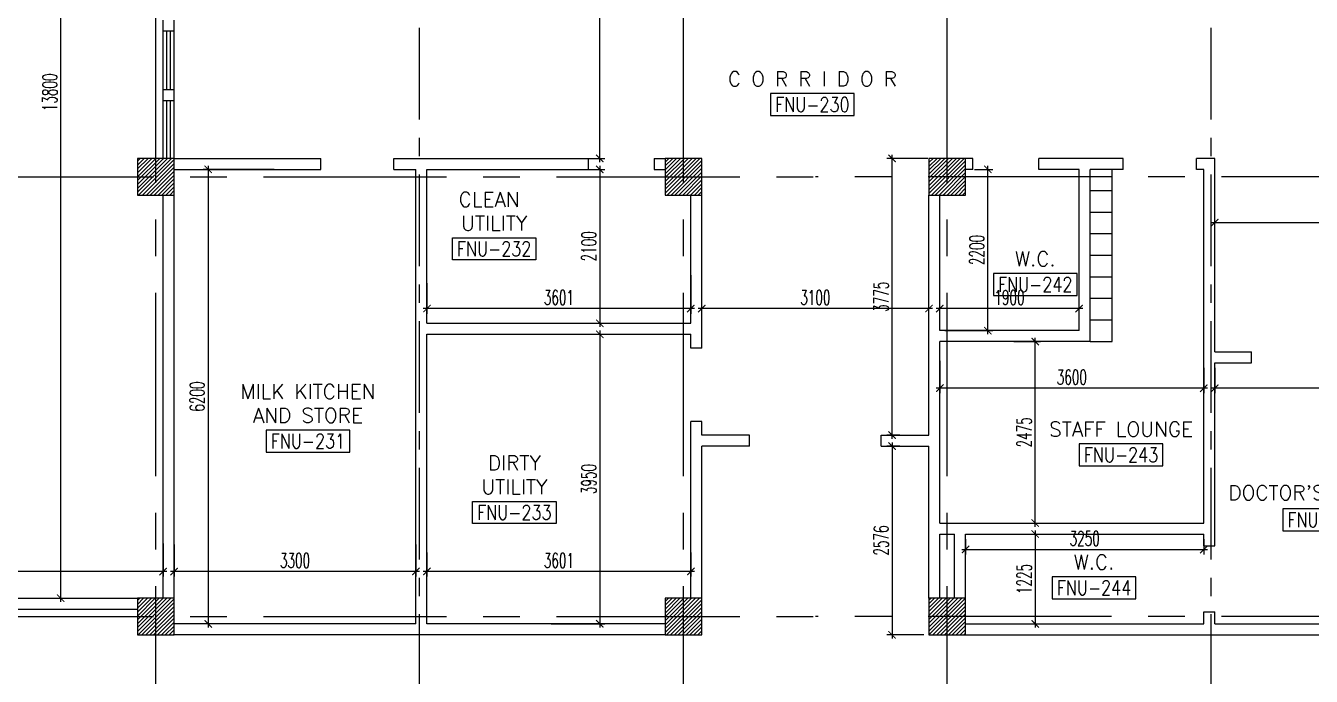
# Model space of a CAD drawing. Extents: x 88852.7 to 88945.7, y 39921.6 to 40001.1.
# Drawn here: x 88866.2 to 88883.74, y 39958.88 to 39967.76 of the extents above; entities that cross this region are included whole.
import ezdxf
from ezdxf.enums import TextEntityAlignment as Align

# ---------------------------------------------------------------- set-up
doc = ezdxf.new("R2010")
doc.units = 0
doc.header["$MEASUREMENT"] = 0
doc.header["$PDMODE"] = 34
doc.linetypes.add('CENTER', pattern=[2, 1.25, -0.25, 0.25, -0.25])
doc.linetypes.add('CENTERX2', pattern=[4, 2.5, -0.5, 0.5, -0.5])
doc.layers.get('0').update_dxf_attribs({"color": 4, "linetype": 'CONTINUOUS'})
doc.layers.get('DEFPOINTS').update_dxf_attribs({"linetype": 'CONTINUOUS'})
for name, color, linetype in [('AXES', 11, 'CENTERX2'), ('AXES1', 11, 'CENTER'), ('COL', 2, 'CONTINUOUS'), ('DIM', 4, 'CONTINUOUS'), ('HAT', 11, 'CONTINUOUS'), ('LOCKER', 7, 'CONTINUOUS'), ('RM-BOX', 11, 'CONTINUOUS'), ('RM-NAME', 11, 'CONTINUOUS'), ('RM-NO', 11, 'CONTINUOUS'), ('WALL', 2, 'CONTINUOUS'), ('WIN', 3, 'CONTINUOUS')]:
    doc.layers.add(name, color=color, linetype=linetype)
doc.styles.add('ROMANS', font='ROMANS.shx', dxfattribs={"width": 0.6})
doc.dimstyles.new('STANDARD_IN', dxfattribs={"dimtxt": 0.2, "dimasz": 0.1, "dimexe": 0.07, "dimexo": 0.07, "dimgap": 0.05, "dimtad": 1, "dimdec": 0, "dimlfac": 1000, "dimzin": 0, "dimtxsty": 'ROMANS', "dimblk": 'ARCHTICK', "dimcen": 0.05, "dimdle": 0.05, "dimclrd": 4, "dimclre": 4, "dimclrt": 2, "dimazin": 3, "dimtfac": 1, "dimtdec": 0, "dimtmove": 0, "dimatfit": 3, "dimtolj": 1, "dimtzin": 0})

# ---------------------------------------------------------------- blocks, each defined once
blk = doc.blocks.new('_ARCHTICK')
at = {"color": 0, "linetype": 'BYBLOCK', "const_width": 0.15}
blk.add_lwpolyline([(-0.5, -0.5), (0.5, 0.5)], dxfattribs=at)
blk = doc.blocks.new('*D341')
at = {"layer": 'DEFPOINTS', "color": 0, "linetype": 'CONTINUOUS'}
for p in [(88885.72, 39965.073), (88885.72, 39964.854), (88882.42, 39964.691)]:
    blk.add_point(p, dxfattribs=at)
at = {"layer": 'DIM', "color": 4, "linetype": 'CONTINUOUS'}
for p, q in [((88882.42, 39964.761), (88882.42, 39965.143)), ((88885.72, 39964.924), (88885.72, 39965.143)), ((88882.37, 39965.073), (88885.77, 39965.073))]:
    blk.add_line(p, q, dxfattribs=at)
at = {"layer": 'DIM', "color": 4, "linetype": 'CONTINUOUS', "xscale": 0.1, "yscale": 0.1, "zscale": 0.1, "rotation": 180}
blk.add_blockref('_ARCHTICK', (88882.42, 39965.073), dxfattribs=at)
at = {"layer": 'DIM', "color": 4, "linetype": 'CONTINUOUS', "xscale": 0.1, "yscale": 0.1, "zscale": 0.1}
blk.add_blockref('_ARCHTICK', (88885.72, 39965.073), dxfattribs=at)
at = {"layer": 'DIM', "color": 2, "linetype": 'CONTINUOUS', "insert": (88884.07, 39965.223), "char_height": 0.2, "attachment_point": 5, "style": 'ROMANS'}
blk.add_mtext('\\A1;3300', dxfattribs=at)
blk = doc.blocks.new('RM1')
at = {"layer": 'RM-BOX'}
blk.add_lwpolyline([(570, -200), (-570, -200), (-570, -500), (570, -500)], close=True, dxfattribs=at)
at = {"layer": 'RM-NAME', "style": 'ROMANS'}
blk.add_attdef('ROOMNAME1', text='', height=200, dxfattribs=at).set_placement((0, 324), align=Align.MIDDLE)
blk = doc.blocks.new('*D337')
at = {"layer": 'DEFPOINTS', "color": 0, "linetype": 'CONTINUOUS'}
for p in [(88879.608, 39963.45), (88879.97, 39963.45), (88879.608, 39960.975)]:
    blk.add_point(p, dxfattribs=at)
at = {"layer": 'DIM', "color": 4, "linetype": 'CONTINUOUS'}
for p, q in [((88879.678, 39963.45), (88880.04, 39963.45)), ((88879.97, 39960.925), (88879.97, 39963.5)), ((88879.678, 39960.975), (88880.04, 39960.975))]:
    blk.add_line(p, q, dxfattribs=at)
at = {"layer": 'DIM', "color": 4, "linetype": 'CONTINUOUS', "xscale": 0.1, "yscale": 0.1, "zscale": 0.1}
for p, rotation in [((88879.97, 39963.45), 90), ((88879.97, 39960.975), 270)]:
    blk.add_blockref('_ARCHTICK', p, dxfattribs=dict(at, rotation=rotation))
at = {"layer": 'DIM', "color": 2, "linetype": 'CONTINUOUS', "insert": (88879.82, 39962.212), "char_height": 0.2, "attachment_point": 5, "rotation": 90, "style": 'ROMANS'}
blk.add_mtext('\\A1;2475', dxfattribs=at)
blk = doc.blocks.new('*D336')
at = {"layer": 'DEFPOINTS', "color": 0, "linetype": 'CONTINUOUS'}
for p in [(88879.97, 39960.825), (88879.97, 39959.6), (88879.97, 39959.6)]:
    blk.add_point(p, dxfattribs=at)
at = {"layer": 'DIM', "color": 4, "linetype": 'CONTINUOUS'}
blk.add_line((88879.97, 39960.875), (88879.97, 39959.55), dxfattribs=at)
at = {"layer": 'DIM', "color": 4, "linetype": 'CONTINUOUS', "xscale": 0.1, "yscale": 0.1, "zscale": 0.1}
for p, rotation in [((88879.97, 39960.825), 90), ((88879.97, 39959.6), 270)]:
    blk.add_blockref('_ARCHTICK', p, dxfattribs=dict(at, rotation=rotation))
at = {"layer": 'DIM', "color": 2, "linetype": 'CONTINUOUS', "insert": (88879.82, 39960.212), "char_height": 0.2, "attachment_point": 5, "rotation": 90, "style": 'ROMANS'}
blk.add_mtext('\\A1;1225', dxfattribs=at)
blk = doc.blocks.new('*D355')
at = {"layer": 'DEFPOINTS', "color": 0, "linetype": 'CONTINUOUS'}
for p in [(88866.647, 39973.75), (88866.673, 39973.75), (88866.647, 39959.95)]:
    blk.add_point(p, dxfattribs=at)
at = {"layer": 'DIM', "color": 4, "linetype": 'CONTINUOUS'}
for p, q in [((88866.673, 39959.9), (88866.673, 39973.8)), ((88866.717, 39973.75), (88866.743, 39973.75)), ((88866.717, 39959.95), (88866.743, 39959.95))]:
    blk.add_line(p, q, dxfattribs=at)
at = {"layer": 'DIM', "color": 4, "linetype": 'CONTINUOUS', "xscale": 0.1, "yscale": 0.1, "zscale": 0.1}
for p, rotation in [((88866.673, 39973.75), 90), ((88866.673, 39959.95), 270)]:
    blk.add_blockref('_ARCHTICK', p, dxfattribs=dict(at, rotation=rotation))
at = {"layer": 'DIM', "color": 2, "linetype": 'CONTINUOUS', "insert": (88866.523, 39966.85), "char_height": 0.2, "attachment_point": 5, "rotation": 90, "style": 'ROMANS'}
blk.add_mtext('\\A1;13800', dxfattribs=at)
blk = doc.blocks.new('*D354')
at = {"layer": 'DEFPOINTS', "color": 0, "linetype": 'CONTINUOUS'}
for p in [(88860.87, 39960.764), (88868.07, 39960.764), (88860.87, 39960.314)]:
    blk.add_point(p, dxfattribs=at)
at = {"layer": 'DIM', "color": 4, "linetype": 'CONTINUOUS'}
for p, q in [((88860.87, 39960.694), (88860.87, 39960.244)), ((88868.07, 39960.694), (88868.07, 39960.244)), ((88868.12, 39960.314), (88860.82, 39960.314))]:
    blk.add_line(p, q, dxfattribs=at)
at = {"layer": 'DIM', "color": 4, "linetype": 'CONTINUOUS', "xscale": 0.1, "yscale": 0.1, "zscale": 0.1, "rotation": 180}
blk.add_blockref('_ARCHTICK', (88860.87, 39960.314), dxfattribs=at)
at = {"layer": 'DIM', "color": 4, "linetype": 'CONTINUOUS', "xscale": 0.1, "yscale": 0.1, "zscale": 0.1}
blk.add_blockref('_ARCHTICK', (88868.07, 39960.314), dxfattribs=at)
at = {"layer": 'DIM', "color": 2, "linetype": 'CONTINUOUS', "insert": (88864.47, 39960.464), "char_height": 0.2, "attachment_point": 5, "style": 'ROMANS'}
blk.add_mtext('\\A1;7200', dxfattribs=at)
blk = doc.blocks.new('*D352')
at = {"layer": 'DEFPOINTS', "color": 0, "linetype": 'CONTINUOUS'}
for p in [(88873.392, 39972.65), (88874.028, 39972.65), (88873.392, 39965.95)]:
    blk.add_point(p, dxfattribs=at)
at = {"layer": 'DIM', "color": 4, "linetype": 'CONTINUOUS'}
for p, q in [((88874.028, 39965.9), (88874.028, 39972.7)), ((88873.462, 39972.65), (88874.098, 39972.65)), ((88873.462, 39965.95), (88874.098, 39965.95))]:
    blk.add_line(p, q, dxfattribs=at)
at = {"layer": 'DIM', "color": 4, "linetype": 'CONTINUOUS', "xscale": 0.1, "yscale": 0.1, "zscale": 0.1}
for p, rotation in [((88874.028, 39972.65), 90), ((88874.028, 39965.95), 270)]:
    blk.add_blockref('_ARCHTICK', p, dxfattribs=dict(at, rotation=rotation))
at = {"layer": 'DIM', "color": 2, "linetype": 'CONTINUOUS', "insert": (88873.878, 39969.3), "char_height": 0.2, "attachment_point": 5, "rotation": 90, "style": 'ROMANS'}
blk.add_mtext('\\A1;6700', dxfattribs=at)
blk = doc.blocks.new('*D351')
at = {"layer": 'DEFPOINTS', "color": 0, "linetype": 'CONTINUOUS'}
for p in [(88869.654, 39965.8), (88868.685, 39959.6), (88869.654, 39959.6)]:
    blk.add_point(p, dxfattribs=at)
at = {"layer": 'DIM', "color": 4, "linetype": 'CONTINUOUS'}
for p, q in [((88868.685, 39965.85), (88868.685, 39959.55)), ((88869.584, 39965.8), (88868.615, 39965.8)), ((88869.584, 39959.6), (88868.615, 39959.6))]:
    blk.add_line(p, q, dxfattribs=at)
at = {"layer": 'DIM', "color": 4, "linetype": 'CONTINUOUS', "xscale": 0.1, "yscale": 0.1, "zscale": 0.1}
for p, rotation in [((88868.685, 39965.8), 90), ((88868.685, 39959.6), 270)]:
    blk.add_blockref('_ARCHTICK', p, dxfattribs=dict(at, rotation=rotation))
at = {"layer": 'DIM', "color": 2, "linetype": 'CONTINUOUS', "insert": (88868.535, 39962.7), "char_height": 0.2, "attachment_point": 5, "rotation": 90, "style": 'ROMANS'}
blk.add_mtext('\\A1;6200', dxfattribs=at)
blk = doc.blocks.new('*D350')
at = {"layer": 'DEFPOINTS', "color": 0, "linetype": 'CONTINUOUS'}
for p in [(88868.22, 39960.754), (88871.52, 39960.754), (88868.22, 39960.314)]:
    blk.add_point(p, dxfattribs=at)
at = {"layer": 'DIM', "color": 4, "linetype": 'CONTINUOUS'}
for p, q in [((88868.22, 39960.684), (88868.22, 39960.244)), ((88871.52, 39960.684), (88871.52, 39960.244)), ((88871.57, 39960.314), (88868.17, 39960.314))]:
    blk.add_line(p, q, dxfattribs=at)
at = {"layer": 'DIM', "color": 4, "linetype": 'CONTINUOUS', "xscale": 0.1, "yscale": 0.1, "zscale": 0.1, "rotation": 180}
blk.add_blockref('_ARCHTICK', (88868.22, 39960.314), dxfattribs=at)
at = {"layer": 'DIM', "color": 4, "linetype": 'CONTINUOUS', "xscale": 0.1, "yscale": 0.1, "zscale": 0.1}
blk.add_blockref('_ARCHTICK', (88871.52, 39960.314), dxfattribs=at)
at = {"layer": 'DIM', "color": 2, "linetype": 'CONTINUOUS', "insert": (88869.87, 39960.464), "char_height": 0.2, "attachment_point": 5, "style": 'ROMANS'}
blk.add_mtext('\\A1;3300', dxfattribs=at)
blk = doc.blocks.new('*D349')
at = {"layer": 'DEFPOINTS', "color": 0, "linetype": 'CONTINUOUS'}
for p in [(88871.67, 39960.644), (88875.271, 39960.644), (88871.67, 39960.314)]:
    blk.add_point(p, dxfattribs=at)
at = {"layer": 'DIM', "color": 4, "linetype": 'CONTINUOUS'}
for p, q in [((88871.67, 39960.574), (88871.67, 39960.244)), ((88875.271, 39960.574), (88875.271, 39960.244)), ((88875.321, 39960.314), (88871.62, 39960.314))]:
    blk.add_line(p, q, dxfattribs=at)
at = {"layer": 'DIM', "color": 4, "linetype": 'CONTINUOUS', "xscale": 0.1, "yscale": 0.1, "zscale": 0.1, "rotation": 180}
blk.add_blockref('_ARCHTICK', (88871.67, 39960.314), dxfattribs=at)
at = {"layer": 'DIM', "color": 4, "linetype": 'CONTINUOUS', "xscale": 0.1, "yscale": 0.1, "zscale": 0.1}
blk.add_blockref('_ARCHTICK', (88875.271, 39960.314), dxfattribs=at)
at = {"layer": 'DIM', "color": 2, "linetype": 'CONTINUOUS', "insert": (88873.471, 39960.464), "char_height": 0.2, "attachment_point": 5, "style": 'ROMANS'}
blk.add_mtext('\\A1;3601', dxfattribs=at)
blk = doc.blocks.new('*D348')
at = {"layer": 'DEFPOINTS', "color": 0, "linetype": 'CONTINUOUS'}
for p in [(88873.471, 39963.55), (88873.295, 39959.6), (88874.028, 39959.6)]:
    blk.add_point(p, dxfattribs=at)
at = {"layer": 'DIM', "color": 4, "linetype": 'CONTINUOUS'}
for p, q in [((88873.541, 39963.55), (88874.098, 39963.55)), ((88874.028, 39963.6), (88874.028, 39959.55)), ((88873.365, 39959.6), (88874.098, 39959.6))]:
    blk.add_line(p, q, dxfattribs=at)
at = {"layer": 'DIM', "color": 4, "linetype": 'CONTINUOUS', "xscale": 0.1, "yscale": 0.1, "zscale": 0.1}
for p, rotation in [((88874.028, 39963.55), 90), ((88874.028, 39959.6), 270)]:
    blk.add_blockref('_ARCHTICK', p, dxfattribs=dict(at, rotation=rotation))
at = {"layer": 'DIM', "color": 2, "linetype": 'CONTINUOUS', "insert": (88873.878, 39961.575), "char_height": 0.2, "attachment_point": 5, "rotation": 90, "style": 'ROMANS'}
blk.add_mtext('\\A1;3950', dxfattribs=at)
blk = doc.blocks.new('*D347')
at = {"layer": 'DEFPOINTS', "color": 0, "linetype": 'CONTINUOUS'}
for p in [(88873.166, 39965.8), (88873.166, 39963.7), (88874.028, 39963.7)]:
    blk.add_point(p, dxfattribs=at)
at = {"layer": 'DIM', "color": 4, "linetype": 'CONTINUOUS'}
for p, q in [((88874.028, 39965.85), (88874.028, 39963.65)), ((88873.236, 39965.8), (88874.098, 39965.8)), ((88873.236, 39963.7), (88874.098, 39963.7))]:
    blk.add_line(p, q, dxfattribs=at)
at = {"layer": 'DIM', "color": 4, "linetype": 'CONTINUOUS', "xscale": 0.1, "yscale": 0.1, "zscale": 0.1}
for p, rotation in [((88874.028, 39965.8), 90), ((88874.028, 39963.7), 270)]:
    blk.add_blockref('_ARCHTICK', p, dxfattribs=dict(at, rotation=rotation))
at = {"layer": 'DIM', "color": 2, "linetype": 'CONTINUOUS', "insert": (88873.878, 39964.75), "char_height": 0.2, "attachment_point": 5, "rotation": 90, "style": 'ROMANS'}
blk.add_mtext('\\A1;2100', dxfattribs=at)
blk = doc.blocks.new('*D346')
at = {"layer": 'DEFPOINTS', "color": 0, "linetype": 'CONTINUOUS'}
for p in [(88875.271, 39964.428), (88871.67, 39964.319), (88871.67, 39963.901)]:
    blk.add_point(p, dxfattribs=at)
at = {"layer": 'DIM', "color": 4, "linetype": 'CONTINUOUS'}
for p, q in [((88871.67, 39964.249), (88871.67, 39963.831)), ((88875.271, 39964.358), (88875.271, 39963.831)), ((88875.321, 39963.901), (88871.62, 39963.901))]:
    blk.add_line(p, q, dxfattribs=at)
at = {"layer": 'DIM', "color": 4, "linetype": 'CONTINUOUS', "xscale": 0.1, "yscale": 0.1, "zscale": 0.1, "rotation": 180}
blk.add_blockref('_ARCHTICK', (88871.67, 39963.901), dxfattribs=at)
at = {"layer": 'DIM', "color": 4, "linetype": 'CONTINUOUS', "xscale": 0.1, "yscale": 0.1, "zscale": 0.1}
blk.add_blockref('_ARCHTICK', (88875.271, 39963.901), dxfattribs=at)
at = {"layer": 'DIM', "color": 2, "linetype": 'CONTINUOUS', "insert": (88873.471, 39964.051), "char_height": 0.2, "attachment_point": 5, "style": 'ROMANS'}
blk.add_mtext('\\A1;3601', dxfattribs=at)
blk = doc.blocks.new('*D345')
at = {"layer": 'DEFPOINTS', "color": 0, "linetype": 'CONTINUOUS'}
for p in [(88878.195, 39962.025), (88878.017, 39959.449), (88878.52, 39959.449)]:
    blk.add_point(p, dxfattribs=at)
at = {"layer": 'DIM', "color": 4, "linetype": 'CONTINUOUS'}
for p, q in [((88878.125, 39962.025), (88877.947, 39962.025)), ((88878.017, 39962.075), (88878.017, 39959.399)), ((88878.45, 39959.449), (88877.947, 39959.449))]:
    blk.add_line(p, q, dxfattribs=at)
at = {"layer": 'DIM', "color": 4, "linetype": 'CONTINUOUS', "xscale": 0.1, "yscale": 0.1, "zscale": 0.1}
for p, rotation in [((88878.017, 39962.025), 90), ((88878.017, 39959.449), 270)]:
    blk.add_blockref('_ARCHTICK', p, dxfattribs=dict(at, rotation=rotation))
at = {"layer": 'DIM', "color": 2, "linetype": 'CONTINUOUS', "insert": (88877.867, 39960.737), "char_height": 0.2, "attachment_point": 5, "rotation": 90, "style": 'ROMANS'}
blk.add_mtext('\\A1;2576', dxfattribs=at)
blk = doc.blocks.new('*D344')
at = {"layer": 'DEFPOINTS', "color": 0, "linetype": 'CONTINUOUS'}
for p in [(88878.017, 39965.95), (88878.577, 39965.95), (88878.195, 39962.175)]:
    blk.add_point(p, dxfattribs=at)
at = {"layer": 'DIM', "color": 4, "linetype": 'CONTINUOUS'}
for p, q in [((88878.017, 39962.125), (88878.017, 39966)), ((88878.507, 39965.95), (88877.947, 39965.95)), ((88878.125, 39962.175), (88877.947, 39962.175))]:
    blk.add_line(p, q, dxfattribs=at)
at = {"layer": 'DIM', "color": 4, "linetype": 'CONTINUOUS', "xscale": 0.1, "yscale": 0.1, "zscale": 0.1}
for p, rotation in [((88878.017, 39965.95), 90), ((88878.017, 39962.175), 270)]:
    blk.add_blockref('_ARCHTICK', p, dxfattribs=dict(at, rotation=rotation))
at = {"layer": 'DIM', "color": 2, "linetype": 'CONTINUOUS', "insert": (88877.867, 39964.062), "char_height": 0.2, "attachment_point": 5, "rotation": 90, "style": 'ROMANS'}
blk.add_mtext('\\A1;3775', dxfattribs=at)
blk = doc.blocks.new('*D343')
at = {"layer": 'DEFPOINTS', "color": 0, "linetype": 'CONTINUOUS'}
for p in [(88875.42, 39963.901), (88875.42, 39963.697), (88878.52, 39963.697)]:
    blk.add_point(p, dxfattribs=at)
at = {"layer": 'DIM', "color": 4, "linetype": 'CONTINUOUS'}
for p, q in [((88878.57, 39963.901), (88875.37, 39963.901)), ((88875.42, 39963.767), (88875.42, 39963.971)), ((88878.52, 39963.767), (88878.52, 39963.971))]:
    blk.add_line(p, q, dxfattribs=at)
at = {"layer": 'DIM', "color": 4, "linetype": 'CONTINUOUS', "xscale": 0.1, "yscale": 0.1, "zscale": 0.1, "rotation": 180}
blk.add_blockref('_ARCHTICK', (88875.42, 39963.901), dxfattribs=at)
at = {"layer": 'DIM', "color": 4, "linetype": 'CONTINUOUS', "xscale": 0.1, "yscale": 0.1, "zscale": 0.1}
blk.add_blockref('_ARCHTICK', (88878.52, 39963.901), dxfattribs=at)
at = {"layer": 'DIM', "color": 2, "linetype": 'CONTINUOUS', "insert": (88876.97, 39964.051), "char_height": 0.2, "attachment_point": 5, "style": 'ROMANS'}
blk.add_mtext('\\A1;3100', dxfattribs=at)
blk = doc.blocks.new('*D340')
at = {"layer": 'DEFPOINTS', "color": 0, "linetype": 'CONTINUOUS'}
for p in [(88878.669, 39963.901), (88878.669, 39963.824), (88880.569, 39963.824)]:
    blk.add_point(p, dxfattribs=at)
at = {"layer": 'DIM', "color": 4, "linetype": 'CONTINUOUS'}
for p, q in [((88880.619, 39963.901), (88878.619, 39963.901)), ((88878.669, 39963.894), (88878.669, 39963.971)), ((88880.569, 39963.894), (88880.569, 39963.971))]:
    blk.add_line(p, q, dxfattribs=at)
at = {"layer": 'DIM', "color": 4, "linetype": 'CONTINUOUS', "xscale": 0.1, "yscale": 0.1, "zscale": 0.1, "rotation": 180}
blk.add_blockref('_ARCHTICK', (88878.669, 39963.901), dxfattribs=at)
at = {"layer": 'DIM', "color": 4, "linetype": 'CONTINUOUS', "xscale": 0.1, "yscale": 0.1, "zscale": 0.1}
blk.add_blockref('_ARCHTICK', (88880.569, 39963.901), dxfattribs=at)
at = {"layer": 'DIM', "color": 2, "linetype": 'CONTINUOUS', "insert": (88879.619, 39964.051), "char_height": 0.2, "attachment_point": 5, "style": 'ROMANS'}
blk.add_mtext('\\A1;1900', dxfattribs=at)
blk = doc.blocks.new('*D339')
at = {"layer": 'DEFPOINTS', "color": 0, "linetype": 'CONTINUOUS'}
for p in [(88879.07, 39965.8), (88879.323, 39965.8), (88878.669, 39963.6)]:
    blk.add_point(p, dxfattribs=at)
at = {"layer": 'DIM', "color": 4, "linetype": 'CONTINUOUS'}
for p, q in [((88879.323, 39963.55), (88879.323, 39965.85)), ((88879.14, 39965.8), (88879.393, 39965.8)), ((88878.739, 39963.6), (88879.393, 39963.6))]:
    blk.add_line(p, q, dxfattribs=at)
at = {"layer": 'DIM', "color": 4, "linetype": 'CONTINUOUS', "xscale": 0.1, "yscale": 0.1, "zscale": 0.1}
for p, rotation in [((88879.323, 39965.8), 90), ((88879.323, 39963.6), 270)]:
    blk.add_blockref('_ARCHTICK', p, dxfattribs=dict(at, rotation=rotation))
at = {"layer": 'DIM', "color": 2, "linetype": 'CONTINUOUS', "insert": (88879.173, 39964.7), "char_height": 0.2, "attachment_point": 5, "rotation": 90, "style": 'ROMANS'}
blk.add_mtext('\\A1;2200', dxfattribs=at)
blk = doc.blocks.new('*D338')
at = {"layer": 'DEFPOINTS', "color": 0, "linetype": 'CONTINUOUS'}
for p in [(88878.67, 39963.257), (88882.27, 39963.163), (88878.67, 39962.815)]:
    blk.add_point(p, dxfattribs=at)
at = {"layer": 'DIM', "color": 4, "linetype": 'CONTINUOUS'}
for p, q in [((88878.67, 39963.187), (88878.67, 39962.745)), ((88882.27, 39963.093), (88882.27, 39962.745)), ((88882.32, 39962.815), (88878.62, 39962.815))]:
    blk.add_line(p, q, dxfattribs=at)
at = {"layer": 'DIM', "color": 4, "linetype": 'CONTINUOUS', "xscale": 0.1, "yscale": 0.1, "zscale": 0.1, "rotation": 180}
blk.add_blockref('_ARCHTICK', (88878.67, 39962.815), dxfattribs=at)
at = {"layer": 'DIM', "color": 4, "linetype": 'CONTINUOUS', "xscale": 0.1, "yscale": 0.1, "zscale": 0.1}
blk.add_blockref('_ARCHTICK', (88882.27, 39962.815), dxfattribs=at)
at = {"layer": 'DIM', "color": 2, "linetype": 'CONTINUOUS', "insert": (88880.47, 39962.965), "char_height": 0.2, "attachment_point": 5, "style": 'ROMANS'}
blk.add_mtext('\\A1;3600', dxfattribs=at)
blk = doc.blocks.new('*D335')
at = {"layer": 'DEFPOINTS', "color": 0, "linetype": 'CONTINUOUS'}
for p in [(88879.02, 39960.825), (88882.27, 39960.825), (88882.27, 39960.614)]:
    blk.add_point(p, dxfattribs=at)
at = {"layer": 'DIM', "color": 4, "linetype": 'CONTINUOUS'}
for p, q in [((88879.02, 39960.755), (88879.02, 39960.544)), ((88882.27, 39960.755), (88882.27, 39960.544)), ((88878.97, 39960.614), (88882.32, 39960.614))]:
    blk.add_line(p, q, dxfattribs=at)
at = {"layer": 'DIM', "color": 4, "linetype": 'CONTINUOUS', "xscale": 0.1, "yscale": 0.1, "zscale": 0.1, "rotation": 180}
blk.add_blockref('_ARCHTICK', (88879.02, 39960.614), dxfattribs=at)
at = {"layer": 'DIM', "color": 4, "linetype": 'CONTINUOUS', "xscale": 0.1, "yscale": 0.1, "zscale": 0.1}
blk.add_blockref('_ARCHTICK', (88882.27, 39960.614), dxfattribs=at)
at = {"layer": 'DIM', "color": 2, "linetype": 'CONTINUOUS', "insert": (88880.645, 39960.764), "char_height": 0.2, "attachment_point": 5, "style": 'ROMANS'}
blk.add_mtext('\\A1;3250', dxfattribs=at)
blk = doc.blocks.new('*D334')
at = {"layer": 'DEFPOINTS', "color": 0, "linetype": 'CONTINUOUS'}
for p in [(88882.42, 39963.16), (88885.72, 39963.16), (88882.42, 39962.815)]:
    blk.add_point(p, dxfattribs=at)
at = {"layer": 'DIM', "color": 4, "linetype": 'CONTINUOUS'}
for p, q in [((88882.42, 39963.09), (88882.42, 39962.745)), ((88885.72, 39963.09), (88885.72, 39962.745)), ((88885.77, 39962.815), (88882.37, 39962.815))]:
    blk.add_line(p, q, dxfattribs=at)
at = {"layer": 'DIM', "color": 4, "linetype": 'CONTINUOUS', "xscale": 0.1, "yscale": 0.1, "zscale": 0.1, "rotation": 180}
blk.add_blockref('_ARCHTICK', (88882.42, 39962.815), dxfattribs=at)
at = {"layer": 'DIM', "color": 4, "linetype": 'CONTINUOUS', "xscale": 0.1, "yscale": 0.1, "zscale": 0.1}
blk.add_blockref('_ARCHTICK', (88885.72, 39962.815), dxfattribs=at)
at = {"layer": 'DIM', "color": 2, "linetype": 'CONTINUOUS', "insert": (88884.07, 39962.965), "char_height": 0.2, "attachment_point": 5, "style": 'ROMANS'}
blk.add_mtext('\\A1;3300', dxfattribs=at)
blk = doc.blocks.new('COL50')
at = {"layer": 'COL'}
blk.add_lwpolyline([(-250, 250), (-250, -250), (250, -250), (250, 250)], close=True, dxfattribs=at)
blk = doc.blocks.new('*X84')
at = {"color": 0}
for p, q in [((73379, 155527), (73842, 155990)), ((73379, 155580), (73789, 155990)), ((73379, 155633), (73736, 155990)), ((73379, 155686), (73683, 155990)), ((73379, 155739), (73629, 155990)), ((73379, 155793), (73576, 155990)), ((73379, 155846), (73523, 155990)), ((73379, 155899), (73470, 155990)), ((73379, 155952), (73417, 155990)), ((73395, 155490), (73879, 155974)), ((73448, 155490), (73879, 155921)), ((73501, 155490), (73879, 155868)), ((73554, 155490), (73879, 155815)), ((73607, 155490), (73879, 155762)), ((73660, 155490), (73879, 155709)), ((73713, 155490), (73879, 155656)), ((73766, 155490), (73879, 155603)), ((73819, 155490), (73879, 155550)), ((73872, 155490), (73879, 155497))]:
    blk.add_line(p, q, dxfattribs=at)
blk = doc.blocks.new('*X85')
at = {"color": 0}
for p, q in [((73379, 149535), (73834, 149990)), ((73379, 149588), (73781, 149990)), ((73379, 149641), (73728, 149990)), ((73379, 149694), (73675, 149990)), ((73379, 149747), (73622, 149990)), ((73379, 149800), (73569, 149990)), ((73379, 149853), (73516, 149990)), ((73379, 149906), (73463, 149990)), ((73379, 149959), (73410, 149990)), ((73387, 149490), (73879, 149982)), ((73440, 149490), (73879, 149929)), ((73493, 149490), (73879, 149876)), ((73546, 149490), (73879, 149822)), ((73599, 149490), (73879, 149769)), ((73653, 149490), (73879, 149716)), ((73706, 149490), (73879, 149663)), ((73759, 149490), (73879, 149610)), ((73812, 149490), (73879, 149557)), ((73865, 149490), (73879, 149504))]:
    blk.add_line(p, q, dxfattribs=at)
blk = doc.blocks.new('*X26')
at = {"color": 0}
for p, q in [((196689, 149542), (197136, 149990)), ((196689, 149595), (197083, 149990)), ((196689, 149648), (197030, 149990)), ((196689, 149701), (196977, 149990)), ((196689, 149754), (196924, 149990)), ((196689, 149807), (196871, 149990)), ((196689, 149860), (196818, 149990)), ((196689, 149913), (196765, 149990)), ((196689, 149966), (196712, 149990)), ((196689, 149489), (197189, 149989)), ((196742, 149490), (197189, 149936)), ((196795, 149490), (197189, 149883)), ((196848, 149490), (197189, 149830)), ((196901, 149490), (197189, 149777)), ((196954, 149490), (197189, 149724)), ((197007, 149490), (197189, 149671)), ((197060, 149490), (197189, 149618)), ((197113, 149490), (197189, 149565)), ((197166, 149490), (197189, 149512))]:
    blk.add_line(p, q, dxfattribs=at)
blk = doc.blocks.new('*X18')
at = {"color": 0}
for p, q in [((80579, 149522), (81047, 149990)), ((80579, 149575), (80994, 149990)), ((80579, 149628), (80941, 149990)), ((80579, 149681), (80888, 149990)), ((80579, 149734), (80835, 149990)), ((80579, 149787), (80782, 149990)), ((80579, 149840), (80729, 149990)), ((80579, 149893), (80676, 149990)), ((80579, 149946), (80623, 149990)), ((80600, 149490), (81079, 149969)), ((80653, 149490), (81079, 149916)), ((80706, 149490), (81079, 149863)), ((80759, 149490), (81079, 149810)), ((80812, 149490), (81079, 149757)), ((80865, 149490), (81079, 149704)), ((80918, 149490), (81079, 149651)), ((80971, 149490), (81079, 149598)), ((81024, 149490), (81079, 149545)), ((81077, 149490), (81079, 149492))]:
    blk.add_line(p, q, dxfattribs=at)
blk = doc.blocks.new('*X17')
at = {"color": 0}
for p, q in [((80579, 155515), (81054, 155990)), ((80579, 155568), (81001, 155990)), ((80579, 155621), (80948, 155990)), ((80579, 155674), (80895, 155990)), ((80579, 155727), (80842, 155990)), ((80579, 155780), (80789, 155990)), ((80579, 155833), (80736, 155990)), ((80579, 155886), (80683, 155990)), ((80579, 155939), (80630, 155990)), ((80607, 155490), (81079, 155962)), ((80660, 155490), (81079, 155909)), ((80713, 155490), (81079, 155856)), ((80766, 155490), (81079, 155803)), ((80819, 155490), (81079, 155750)), ((80872, 155490), (81079, 155697)), ((80925, 155490), (81079, 155644)), ((80978, 155490), (81079, 155591)), ((81031, 155490), (81079, 155538))]:
    blk.add_line(p, q, dxfattribs=at)
blk = doc.blocks.new('*X16')
at = {"color": 0}
for p, q in [((84179, 155509), (84660, 155990)), ((84179, 155562), (84607, 155990)), ((84179, 155615), (84554, 155990)), ((84179, 155668), (84501, 155990)), ((84179, 155721), (84448, 155990)), ((84179, 155774), (84395, 155990)), ((84179, 155827), (84342, 155990)), ((84179, 155880), (84289, 155990)), ((84179, 155933), (84236, 155990)), ((84179, 155986), (84183, 155990)), ((84213, 155490), (84679, 155956)), ((84266, 155490), (84679, 155903)), ((84319, 155490), (84679, 155850)), ((84372, 155490), (84679, 155796)), ((84426, 155490), (84679, 155743)), ((84479, 155490), (84679, 155690)), ((84532, 155490), (84679, 155637)), ((84585, 155490), (84679, 155584)), ((84638, 155490), (84679, 155531))]:
    blk.add_line(p, q, dxfattribs=at)

msp = doc.modelspace()

# ---------------------------------------------------------------- linework, layer by layer
at = {"layer": 'AXES'}
for p, q in [((88867.9703, 39921.6153), (88867.9703, 40000.4279)), ((88875.1703, 39921.6153), (88875.1703, 40000.4279)), ((88878.7703, 39921.6153), (88878.7703, 40000.4279)), ((88853.4386, 39965.6996), (88876.9703, 39965.6996)), ((88945.0103, 39965.6996), (88876.9703, 39965.6996)), ((88853.4386, 39959.6996), (88876.9703, 39959.6996)), ((88945.0103, 39959.6996), (88876.9703, 39959.6996))]:
    msp.add_line(p, q, dxfattribs=at)
at = {"layer": 'AXES1'}
for p, q in [((88871.5703, 39928.4796), (88871.5703, 39987.2996)), ((88882.3703, 39928.4796), (88882.3703, 39987.2996))]:
    msp.add_line(p, q, dxfattribs=at)
at = {"layer": 'LOCKER', "linetype": 'CONTINUOUS'}
for p, q in [((88881.0193, 39963.4496), (88881.0193, 39965.7996)), ((88881.0193, 39965.5058), (88880.7193, 39965.5058)), ((88881.0193, 39965.2121), (88880.7193, 39965.2121)), ((88881.0193, 39964.9183), (88880.7193, 39964.9183)), ((88881.0193, 39964.6246), (88880.7193, 39964.6246)), ((88881.0193, 39964.3308), (88880.7193, 39964.3308)), ((88881.0193, 39964.0371), (88880.7193, 39964.0371)), ((88881.0193, 39963.7433), (88880.7193, 39963.7433)), ((88880.7193, 39963.4496), (88881.0193, 39963.4496))]:
    msp.add_line(p, q, dxfattribs=at)
at = {"layer": 'WALL'}
for p, q in [((88868.0703, 39967.6841), (88868.0703, 39967.8341)), ((88868.2203, 39967.6841), (88868.2203, 39967.8341)), ((88868.2203, 39967.6841), (88868.0703, 39967.6841)), ((88868.2203, 39966.8841), (88868.0703, 39966.8841)), ((88868.0703, 39966.7341), (88868.0703, 39966.8841)), ((88868.2203, 39966.7341), (88868.2203, 39966.8841)), ((88868.2203, 39966.7341), (88868.0703, 39966.7341)), ((88868.2203, 39965.9496), (88870.2203, 39965.9496)), ((88870.2203, 39965.7996), (88870.2203, 39965.9496)), ((88871.2203, 39965.7996), (88871.2203, 39965.9496)), ((88871.2203, 39965.9496), (88873.8703, 39965.9496)), ((88873.8703, 39965.9496), (88873.8703, 39965.7996)), ((88874.7703, 39965.9496), (88874.7703, 39965.7996)), ((88874.7703, 39965.9496), (88874.7703, 39965.7996)), ((88874.7703, 39965.9496), (88874.9203, 39965.9496)), ((88879.1203, 39965.9496), (88879.0203, 39965.9496)), ((88879.1203, 39965.7996), (88879.1203, 39965.9496)), ((88879.1203, 39965.7996), (88879.1203, 39965.9496)), ((88880.0203, 39965.7996), (88880.0203, 39965.9496)), ((88881.1693, 39965.9496), (88880.0203, 39965.9496)), ((88881.1693, 39965.7996), (88881.1693, 39965.9496)), ((88882.1693, 39965.7996), (88882.1693, 39965.9496)), ((88882.4202, 39965.9496), (88882.1693, 39965.9496)), ((88882.4202, 39963.3096), (88882.4202, 39965.9496)), ((88868.2203, 39965.7996), (88870.2203, 39965.7996)), ((88871.2203, 39965.7996), (88871.5203, 39965.7996)), ((88871.5203, 39959.5996), (88871.5203, 39965.7996)), ((88871.6703, 39963.6996), (88871.6703, 39965.7996)), ((88871.6703, 39965.7996), (88873.8703, 39965.7996)), ((88874.7703, 39965.7996), (88874.9203, 39965.7996)), ((88879.1203, 39965.7996), (88879.0203, 39965.7996)), ((88880.5693, 39965.7996), (88880.0203, 39965.7996)), ((88880.5693, 39963.5996), (88880.5693, 39965.7996)), ((88880.7193, 39963.4496), (88880.7193, 39965.7996)), ((88881.1693, 39965.7996), (88880.7193, 39965.7996)), ((88882.2702, 39965.7996), (88882.1693, 39965.7996)), ((88882.2702, 39960.9746), (88882.2702, 39965.7996)), ((88868.0703, 39959.9496), (88868.0703, 39965.4496)), ((88868.2203, 39959.9496), (88868.2203, 39965.4496)), ((88875.2712, 39963.6996), (88875.2712, 39965.4496)), ((88875.4203, 39963.3621), (88875.4203, 39965.4496)), ((88878.5203, 39962.1746), (88878.5203, 39965.4496)), ((88878.6702, 39963.5996), (88878.6702, 39965.4496)), ((88871.6703, 39963.6996), (88875.2712, 39963.6996)), ((88871.6703, 39959.5996), (88871.6703, 39963.5496)), ((88871.6703, 39963.5496), (88875.2712, 39963.5496)), ((88874.0627, 39963.6996), (88875.2712, 39963.6996)), ((88874.0627, 39963.5496), (88875.2712, 39963.5496)), ((88875.2712, 39963.3621), (88875.2712, 39963.5496)), ((88875.2712, 39963.3621), (88875.2712, 39963.5496)), ((88875.2712, 39963.3621), (88875.2712, 39963.5496)), ((88875.2712, 39963.3621), (88875.2712, 39963.5496)), ((88880.5693, 39963.5996), (88878.6702, 39963.5996)), ((88878.6702, 39960.9746), (88878.6702, 39963.4496)), ((88880.7193, 39963.4496), (88878.6702, 39963.4496)), ((88875.4203, 39963.3621), (88875.2712, 39963.3621)), ((88875.4203, 39963.3621), (88875.2712, 39963.3621)), ((88882.4202, 39963.3096), (88882.9193, 39963.3096)), ((88882.9193, 39963.1596), (88882.9193, 39963.3096)), ((88882.4202, 39960.6621), (88882.4202, 39963.1596)), ((88882.4202, 39963.1596), (88882.9193, 39963.1596)), ((88875.4203, 39962.3621), (88875.2712, 39962.3621)), ((88875.2712, 39959.9496), (88875.2712, 39962.3621)), ((88875.2712, 39960.9746), (88875.2712, 39962.3621)), ((88875.4203, 39962.3621), (88875.2712, 39962.3621)), ((88875.2712, 39960.9746), (88875.2712, 39962.3621)), ((88875.2712, 39960.9746), (88875.2712, 39962.3621)), ((88875.4203, 39962.1746), (88875.4203, 39962.3621)), ((88875.4203, 39962.1746), (88875.4203, 39962.3621)), ((88875.4203, 39962.1746), (88875.4203, 39962.3621)), ((88875.4203, 39962.1746), (88875.4203, 39962.3621)), ((88876.0703, 39962.1746), (88875.4203, 39962.1746)), ((88876.0703, 39962.1746), (88875.4203, 39962.1746)), ((88876.0703, 39962.1746), (88875.4203, 39962.1746)), ((88876.0703, 39962.1746), (88875.4203, 39962.1746)), ((88876.0703, 39962.0246), (88876.0703, 39962.1746)), ((88876.0703, 39962.0246), (88876.0703, 39962.1746)), ((88876.0703, 39962.0246), (88876.0703, 39962.1746)), ((88876.0703, 39962.0246), (88876.0703, 39962.1746)), ((88877.8703, 39962.0246), (88877.8703, 39962.1746)), ((88877.8703, 39962.0246), (88877.8703, 39962.1746)), ((88877.8703, 39962.0246), (88877.8703, 39962.1746)), ((88877.8703, 39962.0246), (88877.8703, 39962.1746)), ((88877.8703, 39962.1746), (88878.5203, 39962.1746)), ((88877.8703, 39962.0246), (88877.8703, 39962.1746)), ((88877.8703, 39962.0246), (88877.8703, 39962.1746)), ((88875.4203, 39959.9496), (88875.4203, 39962.0246)), ((88875.4203, 39960.8246), (88875.4203, 39962.0246)), ((88876.0703, 39962.0246), (88875.4203, 39962.0246)), ((88876.0703, 39962.0246), (88875.4203, 39962.0246)), ((88876.0703, 39962.0246), (88875.4203, 39962.0246)), ((88875.4203, 39960.8246), (88875.4203, 39962.0246)), ((88875.4203, 39960.8246), (88875.4203, 39962.0246)), ((88876.0703, 39962.0246), (88875.4203, 39962.0246)), ((88877.8703, 39962.0246), (88878.5203, 39962.0246)), ((88878.5193, 39959.949), (88878.5193, 39962.0246)), ((88878.6693, 39960.9746), (88882.2702, 39960.9746)), ((88878.6693, 39959.949), (88878.6693, 39960.8246)), ((88878.6693, 39960.8246), (88878.8702, 39960.8246)), ((88878.8702, 39959.949), (88878.8702, 39960.8246)), ((88879.0203, 39959.949), (88879.0203, 39960.8246)), ((88879.0203, 39960.8246), (88882.2702, 39960.8246)), ((88880.0453, 39960.8246), (88880.2345, 39960.8246)), ((88882.2702, 39960.6621), (88882.2702, 39960.8246)), ((88882.2702, 39960.6621), (88882.4202, 39960.6621)), ((88861.0694, 39959.9496), (88867.7203, 39959.9496)), ((88861.0694, 39959.7996), (88867.7203, 39959.7996)), ((88882.2702, 39959.7621), (88882.4202, 39959.7621)), ((88882.2702, 39959.5996), (88882.2702, 39959.7621)), ((88882.4202, 39959.5996), (88882.4202, 39959.7621)), ((88871.5203, 39959.5996), (88868.2203, 39959.5996)), ((88874.9203, 39959.5996), (88871.6703, 39959.5996)), ((88879.0203, 39959.5996), (88882.2702, 39959.5996)), ((88882.4202, 39959.5996), (88885.7203, 39959.5996)), ((88874.9203, 39959.4496), (88868.2203, 39959.4496)), ((88879.0203, 39959.4496), (88885.7203, 39959.4496)), ((88879.8953, 39959.4496), (88880.2345, 39959.4496))]:
    msp.add_line(p, q, dxfattribs=at)
at = {"layer": 'WIN'}
for p, q in [((88868.0703, 39966.8841), (88868.0703, 39967.6841)), ((88868.1203, 39966.8841), (88868.1203, 39967.6841)), ((88868.1703, 39966.8841), (88868.1703, 39967.6841)), ((88868.2203, 39966.8841), (88868.2203, 39967.6841)), ((88868.0703, 39965.9341), (88868.0703, 39966.7341)), ((88868.1203, 39965.9341), (88868.1203, 39966.7341)), ((88868.1703, 39965.9341), (88868.1703, 39966.7341)), ((88868.2203, 39965.9341), (88868.2203, 39966.7341))]:
    msp.add_line(p, q, dxfattribs=at)

# ---------------------------------------------------------------- block references
at = {"layer": 'COL', "xscale": 0.001, "yscale": 0.001, "zscale": 0.001}
for p in [(88867.9703, 39965.6996), (88875.1703, 39965.6996), (88878.7703, 39965.6996), (88867.9703, 39959.6996), (88875.1703, 39959.6996), (88878.7703, 39959.6996)]:
    msp.add_blockref('COL50', p, dxfattribs=at)
at = {"layer": 'HAT', "xscale": 0.001, "yscale": 0.001, "zscale": 0.001}
for name, p in [('*X84', (88794.341, 39809.9598)), ('*X17', (88794.341, 39809.9598)), ('*X16', (88794.341, 39809.9598)), ('*X85', (88794.341, 39809.9598)), ('*X18', (88794.341, 39809.9598)), ('*X26', (88681.8317, 39809.9598))]:
    msp.add_blockref(name, p, dxfattribs=at)
at = {"layer": 'RM-NO'}
ref = msp.add_blockref('RM1', (88876.9298, 39967.0326), dxfattribs=dict(at, xscale=0.001, yscale=0.001, zscale=0.001))
ref.add_attrib('ROOMNO', 'FNU-230', dxfattribs={"height": 0.2, "style": 'ROMANS', "width": 0.8}).set_placement((88876.9298, 39966.6826), align=Align.MIDDLE)
ref.add_attrib('ROOMNAME2', 'C O R R I D O R', dxfattribs={"layer": 'RM-NAME', "height": 0.2, "style": 'ROMANS'}).set_placement((88876.9298, 39967.0326), align=Align.MIDDLE)
ref = msp.add_blockref('RM1', (88876.9298, 39967.0326), dxfattribs=dict(at, xscale=0.001, yscale=0.001, zscale=0.001))
ref.add_attrib('ROOMNO', 'FNU-230', dxfattribs={"height": 0.2, "style": 'ROMANS', "width": 0.8}).set_placement((88876.9298, 39966.6826), align=Align.MIDDLE)
ref.add_attrib('ROOMNAME2', 'C O R R I D O R', dxfattribs={"layer": 'RM-NAME', "height": 0.2, "style": 'ROMANS'}).set_placement((88876.9298, 39967.0326), align=Align.MIDDLE)
ref = msp.add_blockref('RM1', (88872.5869, 39965.0657), dxfattribs=dict(at, xscale=-0.001, yscale=0.001, zscale=0.001))
ref.add_attrib('ROOMNO', 'FNU-232', dxfattribs={"height": 0.2, "style": 'ROMANS', "width": 0.8}).set_placement((88872.5869, 39964.7157), align=Align.MIDDLE)
ref.add_attrib('ROOMNAME2', 'UTILITY', dxfattribs={"layer": 'RM-NAME', "height": 0.2, "style": 'ROMANS'}).set_placement((88872.5869, 39965.0657), align=Align.MIDDLE)
ref.add_attrib('ROOMNAME1', 'CLEAN ', dxfattribs={"layer": 'RM-NAME', "height": 0.2, "style": 'ROMANS'}).set_placement((88872.5869, 39965.3895), align=Align.MIDDLE)
ref = msp.add_blockref('RM1', (88879.9708, 39964.5786), dxfattribs=dict(at, xscale=0.001, yscale=0.001, zscale=0.001))
ref.add_attrib('ROOMNO', 'FNU-242', dxfattribs={"height": 0.2, "style": 'ROMANS', "width": 0.8}).set_placement((88879.9708, 39964.2286), align=Align.MIDDLE)
ref.add_attrib('ROOMNAME2', 'W.C.', dxfattribs={"layer": 'RM-NAME', "height": 0.2, "style": 'ROMANS'}).set_placement((88879.9708, 39964.5786), align=Align.MIDDLE)
ref = msp.add_blockref('RM1', (88870.0467, 39962.4438), dxfattribs=dict(at, xscale=0.001, yscale=0.001, zscale=0.001))
ref.add_attrib('ROOMNO', 'FNU-231', dxfattribs={"height": 0.2, "style": 'ROMANS', "width": 0.8}).set_placement((88870.0467, 39962.0938), align=Align.MIDDLE)
ref.add_attrib('ROOMNAME2', 'AND STORE', dxfattribs={"layer": 'RM-NAME', "height": 0.2, "style": 'ROMANS'}).set_placement((88870.0467, 39962.4438), align=Align.MIDDLE)
ref.add_attrib('ROOMNAME1', 'MILK KITCHEN', dxfattribs={"layer": 'RM-NAME', "height": 0.2, "style": 'ROMANS'}).set_placement((88870.0467, 39962.7676), align=Align.MIDDLE)
ref = msp.add_blockref('RM1', (88881.1416, 39962.2548), dxfattribs=dict(at, xscale=0.001, yscale=0.001, zscale=0.001))
ref.add_attrib('ROOMNO', 'FNU-243', dxfattribs={"height": 0.2, "style": 'ROMANS', "width": 0.8}).set_placement((88881.1416, 39961.9048), align=Align.MIDDLE)
ref.add_attrib('ROOMNAME2', 'STAFF LOUNGE', dxfattribs={"layer": 'RM-NAME', "height": 0.2, "style": 'ROMANS'}).set_placement((88881.1416, 39962.2548), align=Align.MIDDLE)
ref = msp.add_blockref('RM1', (88872.8627, 39961.4706), dxfattribs=dict(at, xscale=-0.001, yscale=0.001, zscale=0.001))
ref.add_attrib('ROOMNO', 'FNU-233', dxfattribs={"height": 0.2, "style": 'ROMANS', "width": 0.8}).set_placement((88872.8627, 39961.1206), align=Align.MIDDLE)
ref.add_attrib('ROOMNAME2', 'UTILITY', dxfattribs={"layer": 'RM-NAME', "height": 0.2, "style": 'ROMANS'}).set_placement((88872.8627, 39961.4706), align=Align.MIDDLE)
ref.add_attrib('ROOMNAME1', 'DIRTY', dxfattribs={"layer": 'RM-NAME', "height": 0.2, "style": 'ROMANS'}).set_placement((88872.8627, 39961.7944), align=Align.MIDDLE)
ref = msp.add_blockref('RM1', (88883.9179, 39961.3697), dxfattribs=dict(at, xscale=0.001, yscale=0.001, zscale=0.001))
ref.add_attrib('ROOMNO', 'FNU-245', dxfattribs={"height": 0.2, "style": 'ROMANS', "width": 0.8}).set_placement((88883.9179, 39961.0197), align=Align.MIDDLE)
ref.add_attrib('ROOMNAME1', "DOCTOR'S ON-CALL", dxfattribs={"layer": 'RM-NAME', "height": 0.2, "style": 'ROMANS'}).set_placement((88883.9429, 39961.3891), align=Align.MIDDLE)
ref = msp.add_blockref('RM1', (88880.7727, 39960.443), dxfattribs=dict(at, xscale=0.001, yscale=0.001, zscale=0.001))
ref.add_attrib('ROOMNO', 'FNU-244', dxfattribs={"height": 0.2, "style": 'ROMANS', "width": 0.8}).set_placement((88880.7727, 39960.093), align=Align.MIDDLE)
ref.add_attrib('ROOMNAME2', 'W.C.', dxfattribs={"layer": 'RM-NAME', "height": 0.2, "style": 'ROMANS'}).set_placement((88880.7727, 39960.443), align=Align.MIDDLE)

# ---------------------------------------------------------------- dimensions: what is measured, and where the dimension line sits
at = {"layer": 'DIM', "color": 0, "linetype": 'CONTINUOUS'}
for base, p1, p2, picture, middle in [((88866.6734, 39973.7496), (88866.6474, 39959.9496), (88866.6474, 39973.7496), '*D355', (88866.5234, 39966.8496)), ((88874.0283, 39972.6496), (88873.3917, 39965.9496), (88873.3917, 39972.6496), '*D352', (88873.8783, 39969.2996)), ((88878.0173, 39965.9496), (88878.1953, 39962.1746), (88878.5771, 39965.9496), '*D344', (88877.8673, 39964.0621)), ((88868.6852, 39959.5996), (88869.6536, 39965.7996), (88869.6536, 39959.5996), '*D351', (88868.5352, 39962.6996)), ((88874.0283, 39963.6996), (88873.1656, 39965.7996), (88873.1656, 39963.6996), '*D347', (88873.8783, 39964.7496)), ((88879.3235, 39965.7996), (88878.6693, 39963.5996), (88879.0703, 39965.7996), '*D339', (88879.1735, 39964.6996)), ((88874.0283, 39959.5996), (88873.4707, 39963.5496), (88873.2953, 39959.5996), '*D348', (88873.8783, 39961.5746)), ((88879.9702, 39963.4496), (88879.6082, 39960.9746), (88879.6082, 39963.4496), '*D337', (88879.8202, 39962.2121)), ((88878.0173, 39959.449), (88878.1953, 39962.0246), (88878.5203, 39959.449), '*D345', (88877.8673, 39960.7368)), ((88879.9702, 39959.5996), (88879.9702, 39960.8246), (88879.9702, 39959.5996), '*D336', (88879.8202, 39960.2121))]:
    dim = msp.add_linear_dim(base=base, p1=p1, p2=p2, angle=90, dimstyle='STANDARD_IN', dxfattribs=at)
    dim.commit()
    dim.dimension.update_dxf_attribs({"geometry": picture, "text_midpoint": middle})
for base, p1, p2, picture, middle in [((88885.7203, 39965.073), (88882.4202, 39964.691), (88885.7203, 39964.854), '*D341', (88884.0702, 39965.223)), ((88871.6703, 39963.9011), (88875.2712, 39964.4282), (88871.6703, 39964.3191), '*D346', (88873.4707, 39964.0511)), ((88875.4203, 39963.9011), (88878.5203, 39963.6973), (88875.4203, 39963.6973), '*D343', (88876.9703, 39964.0511)), ((88878.6693, 39963.9011), (88880.5693, 39963.8238), (88878.6693, 39963.8238), '*D340', (88879.6193, 39964.0511)), ((88878.6703, 39962.815), (88882.2702, 39963.1633), (88878.6703, 39963.257), '*D338', (88880.4703, 39962.965)), ((88882.4202, 39962.815), (88885.7203, 39963.1596), (88882.4202, 39963.1596), '*D334', (88884.0702, 39962.965)), ((88860.8703, 39960.3143), (88868.0703, 39960.7637), (88860.8703, 39960.7637), '*D354', (88864.4703, 39960.4643)), ((88868.2203, 39960.3143), (88871.5203, 39960.7535), (88868.2203, 39960.7535), '*D350', (88869.8703, 39960.4643)), ((88882.2702, 39960.6141), (88879.0203, 39960.8246), (88882.2702, 39960.8246), '*D335', (88880.6452, 39960.7641)), ((88871.6703, 39960.3143), (88875.2712, 39960.644), (88871.6703, 39960.644), '*D349', (88873.4707, 39960.4643))]:
    dim = msp.add_linear_dim(base=base, p1=p1, p2=p2, dimstyle='STANDARD_IN', dxfattribs=at)
    dim.commit()
    dim.dimension.update_dxf_attribs({"geometry": picture, "text_midpoint": middle})

doc.saveas('drawing.dxf')
